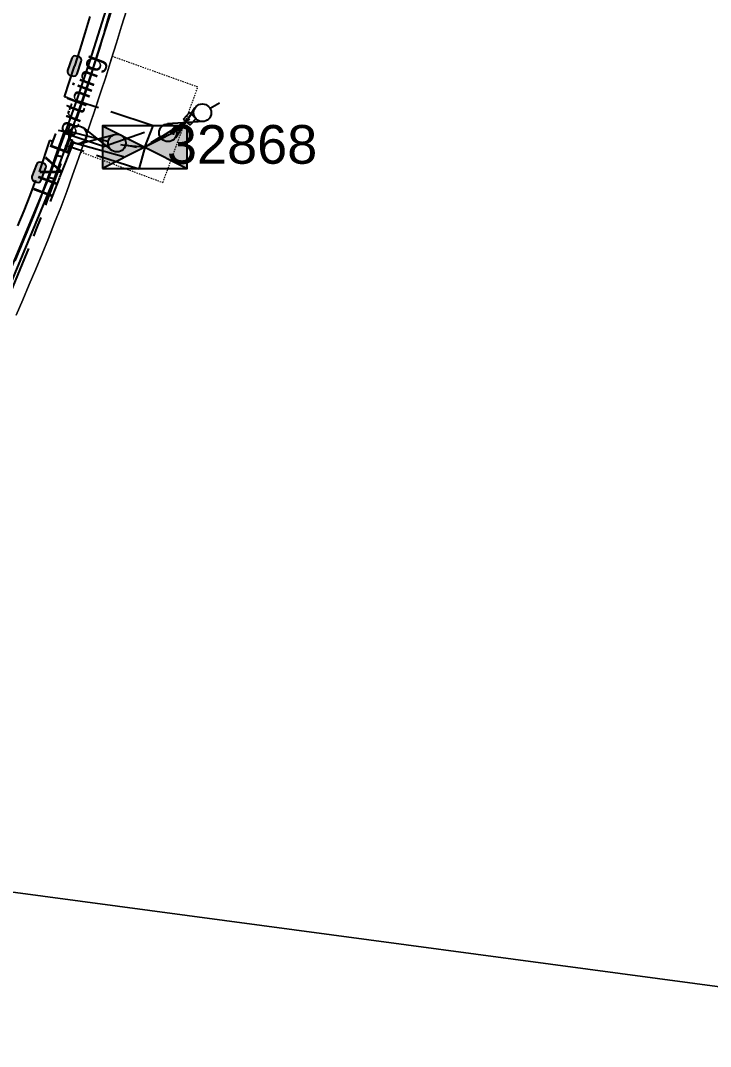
# Model space of a CAD drawing. Header units: metres. Extents: x 302931 to 308644, y 6253878 to 6257414.
# Drawn here: x 307271.8 to 307334.2, y 6254927.4 to 6255020.2 of the extents above; entities that cross this region are included whole.
import ezdxf
from ezdxf.enums import TextEntityAlignment as Align

# ---------------------------------------------------------------- set-up
doc = ezdxf.new("R2010")
doc.units = ezdxf.units.M
for name, pattern in [('Cable Exist UG', [8.2, 4, -1.2, 1.8, -1.2]), ('HIDDEN', [0.375, 0.25, -0.125]), ('HIDDEN2', [0.1875, 0.125, -0.0625])]:
    doc.linetypes.add(name, pattern=pattern)
doc.layers.get('0').update_dxf_attribs({"color": 6})
for name, color, linetype, lineweight in [('Cadastre Land Parcels_SP_EXT', 9, 'Continuous', 5), ('Cadastre Other Property_SP_EXT', 9, 'HIDDEN', 5), ('Cadastre Roads_SP_EXT', 9, 'Continuous', 5)]:
    doc.layers.add(name, color=color, linetype=linetype, lineweight=lineweight)
for name, color, linetype in [('Duct_SP_EXT', 7, 'Continuous'), ('Equip_HV_EXT', 7, 'Continuous'), ('Equip_LV_EXT', 7, 'Continuous'), ('Mains_HV_EXT', 7, 'Continuous'), ('Mains_LV_EXT', 7, 'Continuous'), ('Mains_SL_EXT', 7, 'Continuous'), ('Services_SP_EXT', 7, 'Continuous'), ('Sub_SP_EXT', 7, 'Continuous'), ('Trench_SP_EXT', 7, 'Continuous')]:
    doc.layers.add(name, color=color, linetype=linetype)
doc.styles.get("Standard").update_dxf_attribs({"font": 'arial.ttf'})
doc.linetypes.add('Cable E UG', pattern='A,6,-0.5,["E",Standard,S=1.7,R=0,X=0.5,Y=-1],-2.9', length=9.4)

# ---------------------------------------------------------------- blocks, each defined once
blk = doc.blocks.new('SUB_PADMOUNT_EXT')
for points in [[(0, 0), (-3.84, 1.92), (-3.84, -1.92)], [(0, 0), (3.84, 1.92), (3.84, -1.92)]]:
    blk.add_hatch(color=256).paths.add_polyline_path(points)
for p, q in [((3.84, 1.92), (-3.84, -1.92)), ((-3.84, 1.92), (3.84, -1.92))]:
    blk.add_line(p, q)
blk.add_lwpolyline([(-3.84, -1.92), (3.84, -1.92), (3.84, 1.92), (-3.84, 1.92)], close=True)
for tag, height, flags, p in [('ASSET_NUM', 3.5, 8, (2, 2)), ('STREET_CODE', 0.2, 9, (1.5, 0)), ('OPERATING_VOLTAGE', 0.2, 9, (1.5, -0.6)), ('ORIENTATION', 0.2, 9, (1.5, -0.8)), ('OWNED_BY', 0.2, 9, (1.5, -1)), ('CONSTRUCTED_VOLTAGE', 0.2, 9, (1.5, -0.2)), ('NO_PHASES', 0.2, 9, (1.5, -0.4)), ('OPERATED_BY', 0.2, 9, (1.5, -1.2)), ('SECONDARY_VOLTAGE', 0.2, 9, (1.5, -1.6)), ('STATE', 0.2, 9, (1.5, -1.8)), ('MAINTAINED_BY', 0.2, 9, (1.5, -1.4)), ('SUBSTATION_TYPE', 0.2, 9, (1.5, -2.2)), ('USAGE', 0.2, 9, (1.5, -2.4)), ('PARENT', 0.2, 9, (1.5, -2)), ('LEGEND', 0.2, 9, (1.5, -2.6)), ('LOCATION', 0.2, 9, (1.5, -2.8)), ('Z', 0.2, 1, (1.5, -3.6)), ('STREETNAME', 0.2, 9, (1.5, -3)), ('SUBURB', 0.2, 9, (1.5, -3.2)), ('NOTES', 0.2, 9, (1.5, -3.4))]:
    blk.add_attdef(tag, text='', height=height, dxfattribs=dict(flags=flags)).set_placement(p, align=Align.MIDDLE_LEFT)
blk = doc.blocks.new('CCP_EXT')
at = {"flags": 9}
for tag, p in [('STATE', (0, -1.8)), ('USAGE', (0, -1.2)), ('LEGEND', (0, -1.4)), ('LIFE_SUPPORT', (0, -1.6)), ('NOTES', (0, -2))]:
    blk.add_attdef(tag, text='', height=0.2, dxfattribs=at).set_placement(p, align=Align.MIDDLE_LEFT)
blk.add_wipeout([(0, 0.566), (0.566, 0), (0, -0.566), (-0.566, 0)])
blk.add_lwpolyline([(-0.566, 0), (0, 0.566), (0.566, 0), (0, -0.566), (-0.566, 0)])
at = {"flags": 1}
blk.add_attdef('Z', (0, 0), '', height=0.2, dxfattribs=at)
at = {"flags": 9}
for tag, p in [('CCP_TYPE', (0, 0)), ('OPERATING_VOLTAGE', (0, -0.6)), ('ORIENTATION', (0, -0.8)), ('OWNED_BY', (0, -1)), ('CONSTRUCTED_VOLTAGE', (0, -0.2)), ('NO_PHASES', (0, -0.4))]:
    blk.add_attdef(tag, text='', height=0.2, dxfattribs=at).set_placement(p, align=Align.MIDDLE_LEFT)
blk = doc.blocks.new('HV_STJ_EXT')
h = blk.add_hatch(color=256)
edge = h.paths.add_edge_path()
edge.add_ellipse((-0.586, 0.131), major_axis=(0.226, 0.226), ratio=1, start_angle=44.99996, end_angle=135)
edge.add_line((-0.906, 0.131), (-0.906, -0.131))
edge.add_ellipse((-0.586, -0.131), major_axis=(0.226, 0.226), ratio=1, start_angle=134.99996, end_angle=225)
edge.add_line((-0.586, -0.451), (0.586, -0.451))
edge.add_ellipse((0.586, -0.131), major_axis=(-0.226, 0.226), ratio=1, start_angle=134.99996, end_angle=225)
edge.add_line((0.906, -0.131), (0.906, 0.131))
edge.add_ellipse((0.586, 0.131), major_axis=(-0.226, 0.226), ratio=1, start_angle=224.99996, end_angle=315)
edge.add_line((0.586, 0.451), (-0.586, 0.451))
blk.add_lwpolyline([(-0.906, 0.131), (-0.906, -0.131, 0.414214), (-0.586, -0.451), (0.586, -0.451, 0.414214), (0.906, -0.131), (0.906, 0.131, 0.414214), (0.586, 0.451), (-0.586, 0.451, 0.414214)], format="xyb", close=True)
for tag, flags, p in [('ORIENTATION', 9, (1.5, 0)), ('Z', 1, (1.5, -0.8)), ('USAGE', 9, (1.5, -0.2)), ('LEGEND', 9, (1.5, -0.4)), ('NOTES', 9, (1.5, -0.6))]:
    blk.add_attdef(tag, text='', height=0.2, dxfattribs=dict(flags=flags)).set_placement(p, align=Align.MIDDLE_LEFT)
blk = doc.blocks.new('LV_UG_DFUSE_CLOSED_EXT')
for points in [[(1, 0), (0, 0)], [(5.04, 0.726), (2.156, -0.717)], [(5.049, -0.707), (2.156, 0.717)], [(6.2, 0.013), (7.2, 0.013)]]:
    blk.add_lwpolyline(points)
for centre in [(1.8, 0), (5.4, 0.011)]:
    blk.add_circle(centre, 0.8)
at = {"flags": 9}
for tag, p in [('ACTUAL_STATUS', (0, 0)), ('OPERATING_VOLTAGE', (0, -0.6)), ('ORIENTATION', (0, -0.8)), ('STATE', (0, -1)), ('CONSTRUCTED_VOLTAGE', (0, -0.2)), ('NO_PHASES', (0, -0.4)), ('SWITCH_TYPE', (0, -1.2)), ('USAGE', (0, -1.4)), ('NOTES', (0, -1.6))]:
    blk.add_attdef(tag, text='', height=0.2, dxfattribs=at).set_placement(p, align=Align.MIDDLE_LEFT)
at = {"flags": 1}
blk.add_attdef('Z', (0, 0), '', height=0.2, dxfattribs=at)

msp = doc.modelspace()

# ---------------------------------------------------------------- linework, layer by layer
at = {"layer": 'Cadastre Land Parcels_SP_EXT', "linetype": 'Continuous'}
for points in [[(307281.418, 6255021.153), (307280.962, 6255019.645), (307280.499, 6255018.139), (307280.028, 6255016.638), (307279.55, 6255015.137), (307279.064, 6255013.641), (307278.571, 6255012.145), (307278.069, 6255010.654), (307277.561, 6255009.165), (307277.046, 6255007.679), (307276.523, 6255006.196), (307275.992, 6255004.715), (307275.451, 6255003.264), (307274.898, 6255001.864), (307274.336, 6255000.466), (307273.768, 6254999.072), (307273.191, 6254997.679), (307272.608, 6254996.292), (307272.018, 6254994.906), (307271.42, 6254993.524)], [(307375.332, 6254927.394), (307244.335, 6254944.922)], [(307244.335, 6254944.922), (307375.332, 6254927.394)]]:
    msp.add_lwpolyline(points, dxfattribs=at)
at = {"layer": 'Cadastre Roads_SP_EXT', "linetype": 'Continuous'}
msp.add_lwpolyline([(307271.42, 6254993.524), (307272.017, 6254994.906), (307272.608, 6254996.292), (307273.191, 6254997.679), (307273.768, 6254999.072), (307274.336, 6255000.466), (307274.898, 6255001.864), (307275.451, 6255003.264), (307275.992, 6255004.715), (307276.523, 6255006.196), (307277.046, 6255007.679), (307277.561, 6255009.165), (307278.069, 6255010.654), (307278.571, 6255012.145), (307279.064, 6255013.641), (307279.55, 6255015.137), (307280.028, 6255016.638), (307280.499, 6255018.139), (307280.962, 6255019.645), (307281.418, 6255021.153)], dxfattribs=at)
at = {"layer": 'Duct_SP_EXT'}
for p, q in [((307277.911, 6255015.902), (307280.279, 6255023.416)), ((307278.369, 6255015.758), (307280.739, 6255023.278)), ((307276.907, 6255012.933), (307277.913, 6255015.907)), ((307277.36, 6255012.777), (307278.368, 6255015.753)), ((307277.911, 6255015.902), (307278.14, 6255015.83)), ((307277.913, 6255015.907), (307278.14, 6255015.83)), ((307278.368, 6255015.753), (307278.14, 6255015.83)), ((307278.369, 6255015.758), (307278.14, 6255015.83)), ((307275.865, 6255009.972), (307276.907, 6255012.933)), ((307276.318, 6255009.813), (307277.36, 6255012.777)), ((307276.907, 6255012.933), (307277.134, 6255012.855)), ((307277.36, 6255012.777), (307277.134, 6255012.855)), ((307275.142, 6255007.98), (307275.866, 6255009.974)), ((307275.865, 6255009.972), (307276.092, 6255009.893)), ((307275.866, 6255009.974), (307276.092, 6255009.893)), ((307276.318, 6255009.813), (307276.092, 6255009.893)), ((307276.317, 6255009.811), (307276.092, 6255009.893)), ((307275.592, 6255007.814), (307276.317, 6255009.811)), ((307274.401, 6255005.991), (307275.142, 6255007.98)), ((307274.851, 6255005.823), (307275.592, 6255007.814)), ((307275.142, 6255007.98), (307275.367, 6255007.897)), ((307275.592, 6255007.814), (307275.367, 6255007.897)), ((307267.269, 6254988.916), (307274.405, 6255005.999)), ((307267.705, 6254988.715), (307274.848, 6255005.814)), ((307274.401, 6255005.991), (307274.626, 6255005.907)), ((307274.405, 6255005.999), (307274.626, 6255005.907)), ((307274.848, 6255005.814), (307274.626, 6255005.907)), ((307274.851, 6255005.823), (307274.626, 6255005.907))]:
    msp.add_line(p, q, dxfattribs=at)
at = {"layer": 'Mains_HV_EXT', "linetype": 'Cable Exist UG'}
for points in [[(307278.093, 6255020.521), (307277.634, 6255019.029), (307277.168, 6255017.543), (307276.694, 6255016.056)], [(307283.056, 6255008.716), (307283.798, 6255010.653), (307275.785, 6255013.276), (307276.694, 6255016.056)], [(307283.094, 6255008.816), (307282.503, 6255006.716), (307274.442, 6255009.327), (307273.492, 6255006.472)], [(307273.175, 6255005.746), (307272.651, 6255004.34), (307272.111, 6255002.974), (307271.555, 6255001.592)]]:
    msp.add_lwpolyline(points, dxfattribs=at)
at = {"layer": 'Mains_HV_EXT', "linetype": 'Cable E UG'}
for points in [[(307281.126, 6255007.847), (307276.57, 6255009.101), (307275.352, 6255006.007)], [(307275.344, 6255005.987), (307274.495, 6255003.806)]]:
    msp.add_lwpolyline(points, dxfattribs=at)
at = {"layer": 'Mains_LV_EXT', "linetype": 'Cable Exist UG'}
msp.add_lwpolyline([(307271.346, 6254998.449), (307271.917, 6254999.832), (307272.482, 6255001.217), (307273.04, 6255002.604), (307273.584, 6255003.981), (307274.114, 6255005.402), (307274.639, 6255006.866), (307275.158, 6255008.34), (307275.67, 6255009.815), (307275.819, 6255010.252), (307281.191, 6255008.883), (307282.991, 6255008.753)], dxfattribs=at)
at = {"layer": 'Mains_SL_EXT', "linetype": 'Cable Exist UG'}
for points in [[(307277.903, 6255014.27, 0.015372), (307281.765, 6255027.591), (307281.765, 6255027.591), (307282.204, 6255030.794)], [(307258.755, 6254972.152), (307260.258, 6254973.776), (307260.258, 6254973.776, 0.049062), (307277.903, 6255014.27)]]:
    msp.add_lwpolyline(points, format="xyb", dxfattribs=at)
at = {"layer": 'Trench_SP_EXT', "linetype": 'Cable Exist UG'}
for points in [[(307279.326, 6255008.77), (307283.017, 6255010.06)], [(307279.326, 6255008.77), (307276.196, 6255009.818)]]:
    msp.add_lwpolyline(points, dxfattribs=at)

# ---------------------------------------------------------------- block references
at = {"layer": 'Equip_HV_EXT'}
for p, rotation in [((307276.694, 6255016.056), 71.127480747234), ((307273.482, 6255006.447), 69.1196652244845)]:
    msp.add_blockref('HV_STJ_EXT', p, dxfattribs=dict(at, rotation=rotation))
at = {"layer": 'Equip_LV_EXT', "rotation": 167.8144796539697}
msp.add_blockref('LV_UG_DFUSE_CLOSED_EXT', (307282.292, 6255008.703), dxfattribs=at)
at = {"layer": 'Sub_SP_EXT'}
ref = msp.add_blockref('SUB_PADMOUNT_EXT', (307283.056, 6255008.716), dxfattribs=at)
ref.add_attrib('ASSET_NUM', '32868', dxfattribs={"layer": '0', "height": 3.5}).set_placement((307285.056, 6255008.966), align=Align.MIDDLE_LEFT)

# ---------------------------------------------------------------- texts
at = {"layer": 'Mains_HV_EXT'}
msp.add_text('HV Earthing', height=1.8, rotation=69.30576, dxfattribs=at).set_placement((307274.572, 6255004.003))

# ---------------------------------------------------------------- next in the draw order: block references
at = {"layer": 'Services_SP_EXT', "rotation": 2.72631097804303}
msp.add_blockref('CCP_EXT', (307287.121, 6255011.288), dxfattribs=at)

# ---------------------------------------------------------------- next in the draw order: linework, layer by layer
at = {"layer": 'Cadastre Other Property_SP_EXT', "linetype": 'HIDDEN2'}
msp.add_lwpolyline([(307280.116, 6255016.919), (307277.258, 6255008.291), (307284.695, 6255005.526), (307287.852, 6255014.146), (307280.116, 6255016.919)], close=True, dxfattribs=at)
at = {"layer": 'Services_SP_EXT'}
msp.add_lwpolyline([(307283.056, 6255008.716), (307287.121, 6255011.288)], dxfattribs=at)

# ---------------------------------------------------------------- next in the draw order: block references
at = {"layer": 'Equip_LV_EXT', "rotation": 30.04136379827561}
msp.add_blockref('LV_UG_DFUSE_CLOSED_EXT', (307283.594, 6255009.113), dxfattribs=at)

doc.saveas('drawing.dxf')
